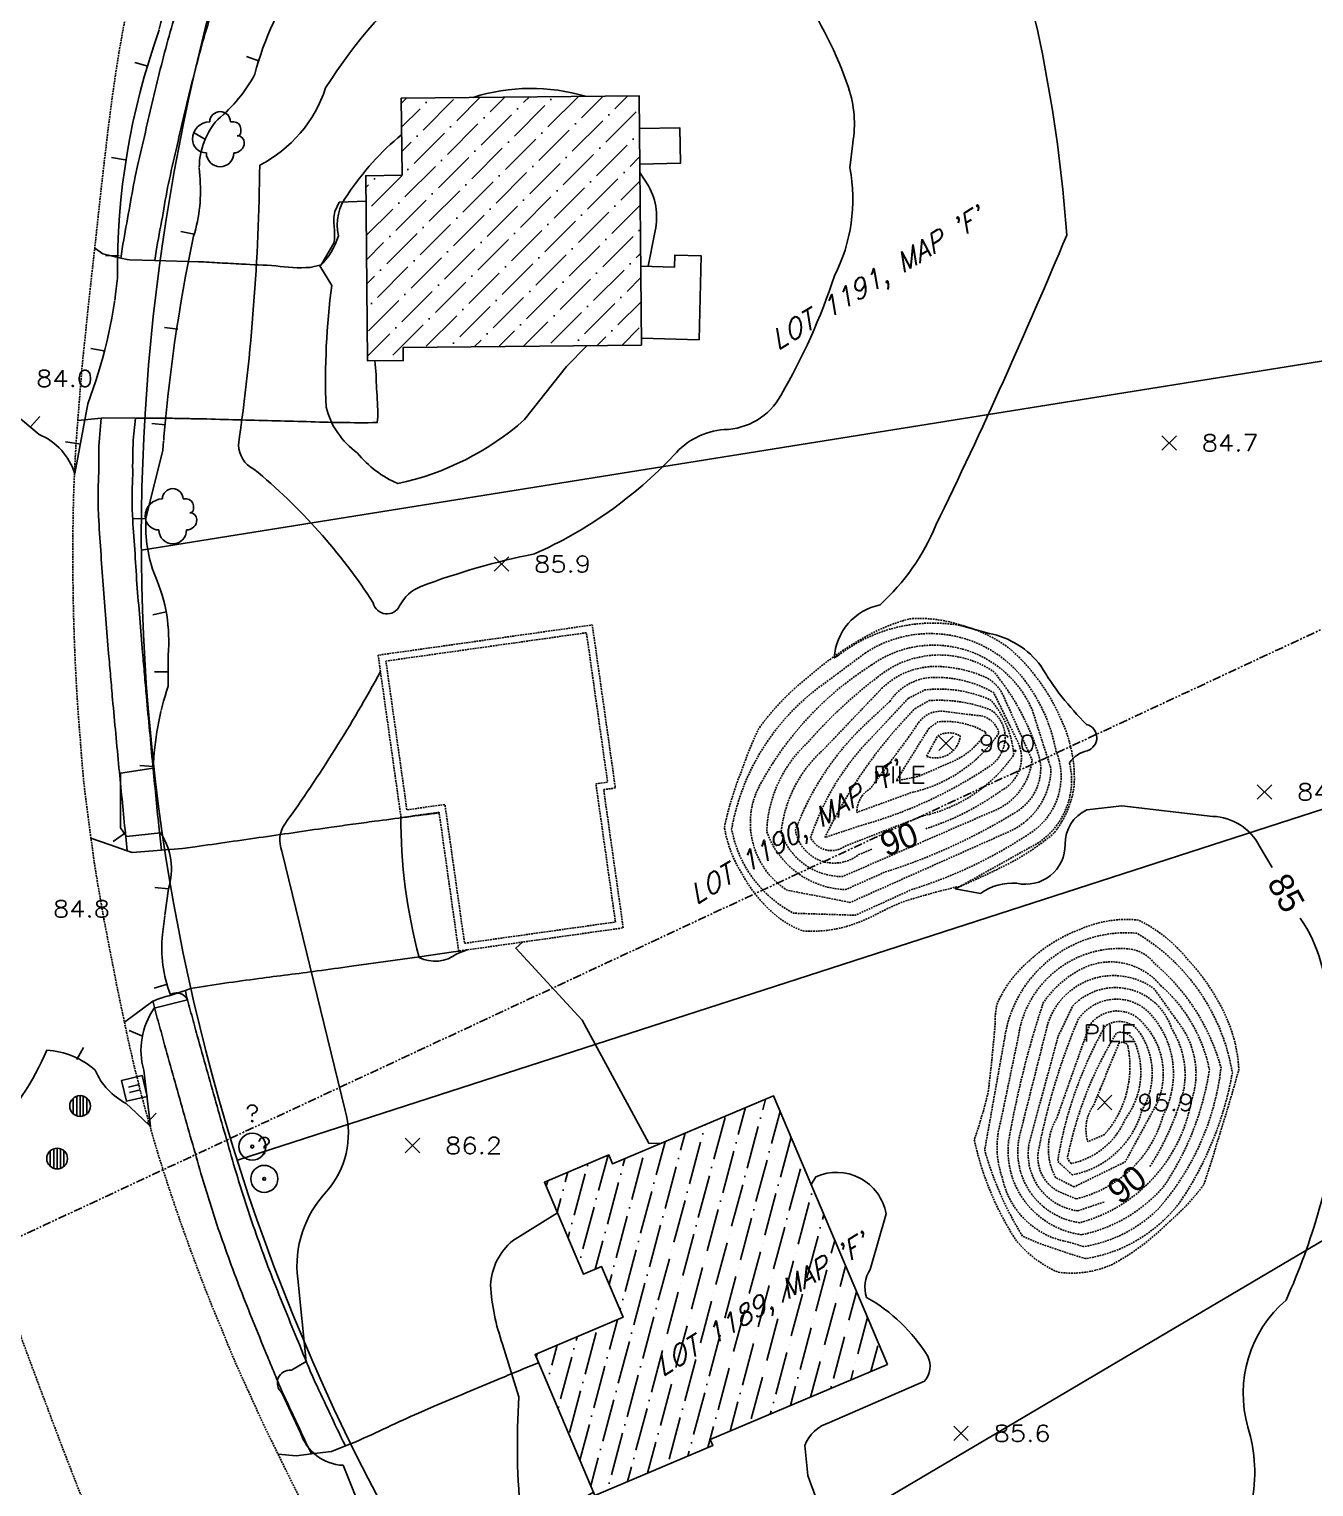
# Model space of a CAD drawing. Header units: feet. Extents: x 1023941 to 1026768, y 90264 to 94497.
# Drawn here: x 1024847.2 to 1025033.8, y 92217.4 to 92429.1 of the extents above; entities that cross this region are included whole.
import ezdxf
from ezdxf.enums import TextEntityAlignment as Align

# ---------------------------------------------------------------- set-up
doc = ezdxf.new("R2010")
doc.units = ezdxf.units.FT
doc.header["$MEASUREMENT"] = 0
for name, pattern in [('HIDDEN', [0.375, 0.25, -0.125]), ('LTP702', [40, 40, 0]), ('LTP706', [40, 40, 0]), ('MATCH', [2.5, 1.25, -0.25, 0.25, -0.25, 0.25, -0.25])]:
    doc.linetypes.add(name, pattern=pattern)
for name, color, linetype in [('ANNOTATE', 10, 'Continuous'), ('BUILDING', 11, 'Continuous'), ('CB', 10, 'Continuous'), ('CF-DEP_INDX', 11, 'LTP702'), ('CF-DEP_INT', 9, 'LTP706'), ('CF-INDEX', 11, 'Continuous'), ('CF-INTERMED', 9, 'Continuous'), ('CF-OB_INTER', 9, 'HIDDEN'), ('CF-OBS_INDX', 11, 'HIDDEN'), ('DECK', 10, 'Continuous'), ('DRIVE', 10, 'Continuous'), ('E1ABL', 4, 'Continuous'), ('E3BDL', 6, 'Continuous'), ('E6ABT-L', 4, 'Continuous'), ('E6BUH', 9, 'Continuous'), ('FNDTION', 10, 'HIDDEN'), ('MH', 10, 'Continuous'), ('OBJECT', 10, 'Continuous'), ('OBS_PAVE', 10, 'HIDDEN'), ('P2MLL', 5, 'MATCH'), ('PILE', 9, 'HIDDEN'), ('SPOTELEV', 9, 'Continuous'), ('STRUCTURE', 11, 'Continuous'), ('TEXT', 10, 'Continuous'), ('TREE', 9, 'Continuous'), ('WALK', 10, 'Continuous')]:
    doc.layers.add(name, color=color, linetype=linetype)
doc.styles.add('60', font='simplex.shx', dxfattribs={"width": 1.15, "height": 2.4})
doc.styles.add('80SL', font='simplex.shx', dxfattribs={"oblique": 22, "height": 2.8})

# ---------------------------------------------------------------- blocks, each defined once
blk = doc.blocks.new('STREE')
for p, q in [((0.25, 0.3125), (0.1875, 0.3125)), ((0.375, 0.125), (0.375, 0.1875))]:
    blk.add_line(p, q)
for centre, radius, start, end in [((-0.1875, 0), 0.3125, 90, 180), ((0, 0.3125), 0.1875, 0, 180), ((0.25, 0.1875), 0.125, 0, 90), ((-0.25, 0), 0.25, 180, 270), ((0.3125, 0.125), 0.0625, 270, 0), ((0.3125, -0.0625), 0.125, 0, 90), ((0, -0.25), 0.25, 180, 0), ((0.25, -0.0625), 0.1875, 270, 0)]:
    blk.add_arc(centre, radius, start, end)
blk = doc.blocks.new('OBJECT')
for radius in [0.49, 0.0508]:
    blk.add_circle((0, 0), radius)
blk = doc.blocks.new('CB_A')
for p, q in [((-0.118, -0.248), (-0.118, 0.249)), ((0.124, -0.248), (0.124, 0.249))]:
    blk.add_line(p, q)
at = {"flags": 128}
blk.add_lwpolyline([(0.487, 0.484), (-0.481, 0.484), (-0.481, -0.484), (0.487, -0.484)], close=True, dxfattribs=at)
blk = doc.blocks.new('MH')
for p, q in [((-0.316406, -0.339844), (-0.316406, 0.349609)), ((-0.146484, 0.458984), (-0.146484, -0.427734)), ((0, -0.458984), (0, 0.474609)), ((0.146484, 0.443359), (0.146484, -0.435547)), ((0.302734, -0.332031), (0.302734, 0.365234))]:
    blk.add_line(p, q)
blk.add_circle((0, 0.007813), 0.470703)
blk = doc.blocks.new('SPOT')
for p, q in [((-0.5, -0.5), (0.5, 0.5)), ((-0.5, 0.5), (0.5, -0.5))]:
    blk.add_line(p, q)
blk = doc.blocks.new('DEPRESS2')
blk.add_line((0.005859, -0.996094), (0.001953, -0.001953))
blk = doc.blocks.new('DEPRESS')
blk.add_line((0.005859, -0.996094), (0.001953, -0.001953))

msp = doc.modelspace()

# ---------------------------------------------------------------- hatches: boundary and pattern name
at = {"layer": 'E6BUH'}
h = msp.add_hatch(dxfattribs=at)
h.set_pattern_fill('ANSI36', color=256, scale=20, style=0)
h.paths.add_polyline_path([(1024935.79, 92419.41), (1024901.26, 92419.08), (1024901.37, 92407.86), (1024896.09, 92407.81), (1024896.35, 92380.92), (1024901.55, 92380.97), (1024901.53, 92382.87), (1024936.14, 92383.2)])
h.paths.add_polyline_path([(1024802.31, 92471.15), (1024799.66, 92471.83), (1024799.5, 92471.23), (1024764.75, 92480.18), (1024755.54, 92444.47), (1024788.39, 92436.01), (1024791.26, 92447.12), (1024795.82, 92445.94)])
h = msp.add_hatch(dxfattribs=at)
h.set_pattern_fill('ANSI36', color=256, scale=20, angle=30, style=0)
h.paths.add_polyline_path([(1024997.34, 92173.13), (1024979.81, 92204.3), (1024950.18, 92187.64), (1024955.82, 92177.62), (1024954.53, 92176.89), (1024960.01, 92167.14), (1024958.31, 92166.18), (1024964.7232, 92154.77977)])
h.paths.add_polyline_path([(1024971.85, 92235.2), (1024955.31, 92274.22), (1024931.95, 92264.32), (1024931.39, 92265.63), (1024922.04, 92261.67), (1024927.7, 92248.3), (1024930.35, 92249.42), (1024933.46, 92242.06), (1024920.69, 92236.65), (1024929.36, 92216.19), (1024946.49, 92223.44), (1024946.12, 92224.3)])

# ---------------------------------------------------------------- linework, layer by layer
at = {"layer": 'BUILDING', "flags": 128}
for points in [[(1024936.14, 92383.2), (1024935.79, 92419.41), (1024901.26, 92419.08), (1024901.37, 92407.86), (1024896.09, 92407.81), (1024896.35, 92380.92), (1024901.55, 92380.97), (1024901.53, 92382.87), (1024936.14, 92383.2)], [(1024971.85, 92235.2), (1024955.31, 92274.22), (1024931.95, 92264.32), (1024931.39, 92265.63), (1024922.04, 92261.67), (1024927.7, 92248.3), (1024930.35, 92249.42), (1024933.46, 92242.06), (1024920.69, 92236.65), (1024929.36, 92216.19), (1024946.49, 92223.44), (1024946.12, 92224.3), (1024971.85, 92235.2)]]:
    msp.add_lwpolyline(points, close=True, dxfattribs=at)
at = {"layer": 'CF-DEP_INDX', "elevation": 85, "flags": 128}
msp.add_lwpolyline([(1024798.27, 92516.55), (1024824.9, 92508.56, 0.20996812), (1024837.91, 92509.91), (1024845.34, 92513.33), (1024858.03, 92529.59), (1024867.46, 92536.64, 0.177041147), (1024877.35, 92550.86, -0.102182518), (1024888.78, 92557.76, 0.027422493), (1024906.17, 92573.99), (1024906.81, 92574.31), (1024906.43, 92551.87), (1024906.77, 92547.87, 0.025931205), (1024929.54, 92559.3, 0.052809117), (1024910.05, 92526.4, 0.362843281), (1024911.99, 92524.39), (1024913.8, 92523.18, 0.031153755), (1024892.11, 92468.03), (1024897.89, 92452.29, -0.352238977), (1024895.99, 92447.39), (1024886.71, 92436.95, 0.090995615), (1024879.98, 92422.53, -0.097976632), (1024874.6, 92415.98, 0.212000878), (1024871.97, 92407.83, -0.101643221), (1024871.09, 92399.01, 0.033652977), (1024866.63, 92367.94), (1024864.16, 92358.06, 0.10671491), (1024865.5, 92349.69, -0.128329661), (1024867.38, 92338.2), (1024867.4, 92333.67, 0.073708635), (1024865.24, 92321.78), (1024860.48, 92321.07), (1024860.46, 92313.12), (1024861.35, 92311.88), (1024866.26, 92312.4, -0.229060254), (1024867.44, 92304.29), (1024866.57, 92297.64, 0.121422134), (1024867.74, 92288.9, -0.445679349), (1024870.19, 92288.16), (1024870.19, 92288.16), (1024865.37, 92286.92, 0.225834834), (1024863.85, 92277.93), (1024864.82, 92269.75), (1024861.3, 92273.11, -0.175789817), (1024856.79, 92277.94, 0.170732533), (1024849.77, 92280.83, -0.082012412), (1024841.63, 92268.33, 0.064519716), (1024843.62, 92254.5), (1024845.43, 92240.8, -0.056189817), (1024833.81, 92269.01, 0.037203781), (1024826.62, 92288.64)], format="xyb", dxfattribs=at)
at = {"layer": 'CF-DEP_INT', "elevation": 84, "flags": 128}
msp.add_lwpolyline([(1024862.28, 92494.08, -0.030483536), (1024860.84, 92472.94, -0.066872259), (1024859.01, 92463.99), (1024859.46, 92461.32, 0.208616315), (1024863.08, 92465.42, -0.066876693), (1024880.06, 92483.34), (1024877.69, 92467.91), (1024875.26, 92463.79, 0.092743756), (1024873.9, 92449.65, 0.058822581), (1024866, 92428.68, 0.08875883), (1024860.04, 92392.93, -0.064718601), (1024855.72, 92374.7), (1024853.83, 92364.56, 0.220489062), (1024848.68, 92370.22), (1024843.23, 92374.8, 0.129561346), (1024832.59, 92366.93, 0.167277438), (1024825.11, 92355.36, -1.050255649), (1024825.24, 92353.43), (1024825.24, 92353.43, -0.471863862), (1024823.14, 92358.17), (1024824.19, 92363.85), (1024821.2, 92377.12, 0.04105865), (1024819.98, 92399.85, 0.222821945), (1024821.37, 92415.39), (1024830.21, 92431.54, 0.072703972), (1024830.85, 92449.93), (1024836.86, 92472.14), (1024838.4, 92473.17, 0.089167062), (1024838.69, 92483.99), (1024863.93, 92509.48), (1024862.28, 92494.08)], format="xyb", close=True, dxfattribs=at)
at = {"layer": 'CF-INDEX', "elevation": 85, "flags": 128}
for points in [[(1024964.8, 92338.21), (1024964.15, 92337.79, -0.342091856), (1024970.8, 92345.5, 0.109660921), (1024978.88574, 92357.05649, 0.015090314), (1024997.9, 92399.19, 0.062585017), (1024987.58, 92451.14), (1025000.1, 92488.66, -0.252365064), (1025005.75, 92493.81, -0.05869376), (1025026.21, 92493.38)], [(1024998.31, 92322.57, -0.194978671), (1025000.89309, 92324.32083, 0.751701697), (1025000.79, 92328.13, -0.064682999), (1024994.15, 92336.63, 0.185309349), (1024986.62, 92341.36), (1024982.69, 92342.46)], [(1025027.76, 92307.36), (1025025.91, 92310.45, 0.272542337), (1025019.11, 92314.79), (1025005.9, 92316.33), (1025000.83, 92315.72, 0.300358813), (1024997.6774, 92310.72562, -0.484538251), (1024990.65, 92305.08, 0.17711683), (1024985.37, 92303.6), (1024981.71, 92304.29), (1024982.49, 92304.66)], [(1025195.57, 91907.75, -0.014714158), (1025157.50433, 91967.30457, 0.017548076), (1025132.63573, 92012.65714, -0.027022869), (1025103.25906, 92059.34254), (1025096.31, 92069.47), (1025090.03, 92072.61, -0.326636372), (1025083.04805, 92082.16735, 0.151835906), (1025081.42734, 92087.45215, 0.051116671), (1025071.27, 92100.28), (1025069.18, 92102.67), (1025057.31, 92106.76, -0.214584402), (1025055.45, 92113.11, 0.332105928), (1025052.36132, 92119.3237, 0.098412672), (1025040.81, 92130.62, -0.227987669), (1025028.1, 92134.24), (1025005.97, 92146.54), (1024999.98, 92150.35), (1025012.83, 92174.98, -0.045963616), (1025024.75, 92215.01, 0.124910136), (1025024.23, 92226.11, -0.293265849), (1025029.77, 92244.57, 0.074329385), (1025037.38, 92271.48, 0.083610741), (1025035.55589, 92286.53196, 0.171258515), (1025031.81, 92300.01)]]:
    msp.add_lwpolyline(points, format="xyb", dxfattribs=at)
at = {"layer": 'CF-INTERMED', "elevation": 86, "flags": 128}
msp.add_lwpolyline([(1024966.83, 92412.55), (1024966.41, 92408.95, -0.166587482), (1024964.17, 92393.27, -0.051539356), (1024956.39, 92375.9, -0.266765956), (1024948.13528, 92370.94781, 0.201620413), (1024940.86, 92367.22, -0.099222506), (1024920.6, 92352.9, 0.04064823), (1024904.08315, 92348.16066, 0.188639004), (1024901.00659, 92345.33521, -0.706603516), (1024897.18797, 92345.77342, 0.07760732), (1024879.81849, 92365.22242, -0.27322705), (1024877.5973, 92368.68188, 0.032905446), (1024880.69, 92409.33, 0.197208827), (1024890.27, 92420.54, -0.086163156), (1024905.97, 92438.17), (1024925.51, 92444.38, -0.077472026), (1024948.43, 92445.92, -0.145095523), (1024966.21, 92420.59, -0.124051045), (1024966.83, 92412.55)], format="xyb", close=True, dxfattribs=at)
at = {"layer": 'CF-INTERMED', "flags": 128}
for points, elevation in [([(1024911.69, 92419.18, -0.148788826), (1024928.03, 92419.34)], 87), ([(1024928.19, 92383.12), (1024925.23, 92380.1), (1024919.17, 92372.39, -0.127937666), (1024900.76, 92363.1, -0.119613834), (1024894.869, 92367.56029, -0.174843299), (1024890.32379, 92374.2005, -0.041956038), (1024891.15, 92391.88), (1024889.43, 92394.7, 0.133858424), (1024892.11416, 92399.05597, -0.229198398), (1024893.48736, 92405.07961, -0.072403506), (1024901.31, 92413.8)], 87), ([(1024935.9, 92408.26), (1024937.15598, 92406.32849, -0.194910062), (1024938.02, 92399.34), (1024937.13, 92394.65)], 87), ([(1024898.23, 92335.8, -0.031188276), (1024884.32, 92313.65, 0.254600589), (1024883.92786, 92309.74705), (1024893.11, 92272.09, -0.252009415), (1024890.41, 92260.32, 0.225215448), (1024886.22625, 92247.63285), (1024887.46, 92235.64), (1024885.29, 92234.39, 0.739053444), (1024883.92233, 92231.10194), (1024886.63, 92225.3, 0.316071598), (1024892.81, 92220.57), (1024898.27, 92206.89, 0.313714125)], 86), ([(1024910.82, 92295.4), (1024909.32, 92294.85, -0.291961888), (1024903.84, 92294.31, -0.065187322), (1024901.18, 92314.87)], 87), ([(1024984.23, 92201.97), (1024983.31371, 92204.09975), (1024980.45, 92208.82), (1024969.21811, 92206.37535, -0.31551311), (1024965.13839, 92208.96348, -0.063065158), (1024960.3, 92219.08), (1024959.85, 92223.43, -0.235944085), (1024963.47413, 92226.7791), (1024977.23, 92232.79, 0.311386749), (1024977.71, 92236.43, 0.126907289), (1024968.84, 92244.96, -0.232120461), (1024969.38, 92249.02), (1024971.66, 92257.09, 0.487891908), (1024961.46, 92262.46), (1024960.78, 92261.33)], 86), ([(1024929.15, 92216.69), (1024927.18962, 92215.53532), (1024922.73507, 92213.32739, -0.160258725), (1024918.67, 92212.73, -0.042534453), (1024918.35, 92230.53), (1024915.96, 92238.18, -0.072340033), (1024914.23, 92246.73, -0.21183994), (1024917.42, 92253.17), (1024923.93, 92257.21)], 87)]:
    msp.add_lwpolyline(points, format="xyb", dxfattribs=dict(at, elevation=elevation))
at = {"layer": 'CF-INTERMED', "elevation": 86, "flags": 128}
msp.add_lwpolyline([(1024938.95, 92267.29), (1024937.19, 92267.33), (1024927.52, 92285.22), (1024917.87, 92295.66), (1024918.86, 92296.54)], dxfattribs=at)
at = {"layer": 'CF-OB_INTER', "flags": 128}
for points, elevation in [([(1024968.62, 92338.5, -0.391302214), (1024991.70134, 92334.67024, -0.118919592), (1024996.34, 92324.32, -0.362025535), (1024992.60886, 92312.35794, -0.071211685), (1024975.38063, 92304.15175), (1024967.18, 92300.43), (1024958.23, 92300.73, -0.229659878), (1024949.23, 92312.93, -0.19814781), (1024962.77371, 92334.13689), (1024968.62, 92338.5)], 86), ([(1024969.52, 92336.75, -0.479504558), (1024992.93, 92330.16), (1024995.62, 92321.7, -0.291576651), (1024989.58, 92312.6), (1024966.47, 92302.3), (1024957.27, 92304.08, -0.403726229), (1024953.58184, 92319.75767, -0.126028721), (1024969.52, 92336.75)], 87), ([(1024970.41, 92334.99, -0.332198222), (1024987.29, 92335.81, -0.10456351), (1024994.02, 92323.04, -0.318435532), (1024990.37325, 92315.31886, -0.061133821), (1024971.42, 92306.67), (1024965.79, 92304.15, -0.308854387), (1024954.33, 92312.58, -0.200710449), (1024960.31033, 92325.53949, -0.050695153), (1024970.41, 92334.99)], 88), ([(1024971.02, 92333.34, -0.205126775), (1024979.20398, 92336.55146, -0.093356842), (1024986.06, 92335.03, -0.192407517), (1024988.93714, 92331.76993), (1024992.87, 92323, -0.257513651), (1024987.96121, 92315.87818), (1024965.38, 92306.06, -0.327785385), (1024956.43, 92312.4, -0.190275949), (1024962.53, 92324.45), (1024971.02, 92333.34)], 89), ([(1024974.88, 92331.92), (1024977.32, 92333.15, -0.134557717), (1024986.89, 92331.67, -0.158635721), (1024990.22, 92323.71, -0.189670715), (1024976.96, 92314.84), (1024965.72, 92310.47, -0.467423618), (1024960.71, 92311.72, -0.116607105), (1024969.64736, 92326.31485), (1024974.88, 92331.92)], 91), ([(1024975.87, 92330.44), (1024977.93, 92331.6, -0.111946975), (1024986.98, 92330.2, -0.529130622), (1024986.57, 92321.98, -0.079373857), (1024967.92, 92313.43), (1024962.79, 92311.74, -0.082832789), (1024975.87, 92330.44)], 92), ([(1024974.9, 92326.21), (1024976.29191, 92328.25475, -0.298404336), (1024980.27499, 92330.0093), (1024984.86313, 92329.44071, -0.349832499), (1024988.05, 92326.86, -0.190974521), (1024975.4, 92318.26), (1024967.43, 92315.37, -0.273607155), (1024969.35, 92318.79), (1024974.9, 92326.21)], 93), ([(1024977.84, 92327.49), (1024979.14, 92328.51, -0.160379888), (1024986.19, 92326.97, -0.161016807), (1024980.86108, 92322.5418), (1024976.31025, 92320.57497), (1024973.14, 92319.95), (1024973.14, 92319.95), (1024977.84, 92327.49)], 94), ([(1025000.63, 92250.58), (1024998.31836, 92251.28902), (1024993.71464, 92252.86868), (1024991.47, 92253.85, -0.071092751), (1024985.99, 92266.35), (1024988.8997, 92282.65336, -0.39617956), (1025008.08, 92297.83, -0.221852239), (1025021.96, 92277.54, -0.105406782), (1025014.34, 92258.76, -0.193756728), (1025000.63, 92250.58)], 86), ([(1025000.36, 92252.32), (1024998.2734, 92252.97512, -0.312418203), (1024988.55652, 92262.30912, -0.156694561), (1024988.28817, 92270.34757), (1024990.88, 92282.8, -0.406025341), (1025007.19, 92295.52, -0.194326506), (1025010.65527, 92293.43253, -0.1524397), (1025020.32, 92278.27, -0.150884835), (1025011.31, 92257.9, -0.157715238), (1025000.36, 92252.32)], 87), ([(1025000.08, 92254.05, -0.410420932), (1024989.47082, 92267.65346, -0.037460755), (1024994.49, 92287.7, -0.152153599), (1025001.18, 92293.14, -0.312109409), (1025011.55, 92290.25, -0.164571713), (1025018.63, 92278.01, -0.112211864), (1025011.93, 92260.96, -0.162382363), (1025000.08, 92254.05)], 88), ([(1024999.81, 92255.79, -0.431457974), (1024990.98232, 92268.09354), (1024995.14, 92284.62, -0.511703508), (1025010.57322, 92289.7942), (1025014.54, 92284.28, -0.240523212), (1025016.00194, 92273.41981, -0.289988584), (1024999.81, 92255.79)], 89), ([(1024999.26, 92259.26), (1024996.93672, 92260.21676, -0.359820001), (1024993.88787, 92266.70164, -0.049570953), (1024999.53, 92285.25, -0.503139051), (1025010.35, 92285.78, -0.306266702), (1025011.90967, 92271.36243, -0.276693116), (1024999.26, 92259.26)], 91), ([(1024998.98, 92261), (1024996.28, 92262.36, -0.263012861), (1024996.45, 92270.94), (1025001.21, 92284.43, -0.506709989), (1025009.11179, 92284.63197, -0.296810134), (1025011.07, 92273.22), (1025006.4, 92264.62), (1024998.98, 92261)], 92), ([(1024998.71, 92262.73), (1024996.59, 92264.71, -0.090351846), (1025003.5, 92284.34, -0.402520526), (1025008.33, 92283.64, -0.301817435), (1025008.83, 92272.12, -0.286797011), (1024998.71, 92262.73)], 93), ([(1024998.54, 92264.39), (1024998, 92265.15, -0.08963058), (1025005.16, 92283.38, -0.356382383), (1025007.76, 92282.09, -0.26726236), (1025006.43, 92270.87, -0.247766447), (1024998.54, 92264.39)], 94)]:
    msp.add_lwpolyline(points, format="xyb", close=True, dxfattribs=dict(at, elevation=elevation))
at = {"layer": 'CF-OBS_INDX', "flags": 128}
for points, elevation in [([(1024982.69, 92342.46, 0.214784755), (1024964.8, 92338.21)], 85), ([(1024972.21, 92331.48, -0.23768326), (1024978.31, 92334.96, -0.141264926), (1024987.29, 92332.76), (1024990.68, 92325.85, -0.417193591), (1024988.52, 92318.62, -0.079653799), (1024977.46, 92313)], 90), ([(1024969.61, 92310.01), (1024967.68, 92309.23, -0.571731103), (1024958.5, 92312.79, -0.121536315), (1024969.48, 92328.92), (1024972.21, 92331.48)], 90), ([(1024982.49, 92304.66), (1024993.84, 92310.98, 0.31193811), (1024998.31, 92322.57)], 85), ([(1024999.53, 92257.52, -0.438859517), (1024992.49639, 92267.51285), (1024996.67, 92282.89), (1024998.79, 92287.28, -0.568877358), (1025013.13681, 92283.98574, -0.183179866), (1025014.94669, 92275.32305, -0.08145806), (1025009.98, 92263.93)], 90)]:
    msp.add_lwpolyline(points, format="xyb", dxfattribs=dict(at, elevation=elevation))
at = {"layer": 'CF-OBS_INDX', "elevation": 95, "flags": 128}
for points in [[(1024977.54, 92323.52), (1024979.18, 92326.49, -0.268921389), (1024982.45, 92326.46, -0.491912592), (1024977.54, 92323.52)], [(1025002.76, 92275.17), (1025005.48, 92281.84), (1025005.48, 92281.84, -0.462827366), (1025006.79, 92281.47, -0.234084519), (1025003.41, 92268.6), (1025000.97, 92267.55, -0.237556153), (1025001.86, 92272.92), (1025002.76, 92275.17)]]:
    msp.add_lwpolyline(points, format="xyb", close=True, dxfattribs=at)
at = {"layer": 'CF-OBS_INDX', "elevation": 90, "flags": 128}
msp.add_lwpolyline([(1025003.33, 92258.8), (1024999.53, 92257.52)], dxfattribs=at)
at = {"layer": 'DECK', "flags": 128}
msp.add_lwpolyline([(1024936.13, 92384.23), (1024944.51, 92384), (1024944.83, 92396.17), (1024940.99, 92396.27), (1024940.94, 92394.55), (1024936.03, 92394.68)], dxfattribs=at)
at = {"layer": 'DRIVE', "flags": 128}
for points in [[(1024896.13, 92404.09), (1024892.25, 92403.96), (1024891.58, 92402.59, 0.08146), (1024891.52, 92400.29, -0.071166), (1024891.46, 92397.99), (1024889.62, 92394.85), (1024888.01, 92394.49, -0.058411), (1024883.02, 92394.74, -0.000674), (1024878.03, 92394.98, -0.000422), (1024874.91, 92395.15, 0.003236), (1024871.78, 92395.32), (1024865.47, 92395.5), (1024861.79, 92395.6), (1024861.42, 92395.63), (1024860.54, 92395.84), (1024857.9, 92396.48), (1024856.73, 92397.29)], [(1024854.27, 92372.25), (1024857.68, 92372.59), (1024858.02, 92372.63), (1024862.64, 92372.61), (1024868.02, 92372.58, -0.001573), (1024870.21, 92372.54, -0.000622), (1024872.4, 92372.5, -0.00143), (1024877.43, 92372.36, 0.000222), (1024882.47, 92372.23, 0.000221), (1024887.48, 92372.1, 0.003873), (1024892.49, 92371.97, 0.008131), (1024897.77, 92371.96), (1024897.84, 92372.8, 0.031091), (1024897.63, 92376.86, 0.031091), (1024897.42, 92380.93)], [(1024906.75, 92315.3, 0.000806), (1024902.07, 92314.69, 0.000806), (1024897.38, 92314.08, 0.000541), (1024894.24, 92313.65, 0.000842), (1024891.1, 92313.22, 0.001328), (1024886.15, 92312.5, -0.000352), (1024881.2, 92311.79, -0.000352), (1024876.25, 92311.08, -0.002528), (1024871.3, 92310.38), (1024869.48, 92310.14), (1024866.43, 92309.89), (1024862.16, 92309.54), (1024861.46, 92309.78), (1024858.82, 92310.69), (1024856.18, 92311.61)], [(1024861.05, 92284.89), (1024865.17, 92287.96, -0.039232), (1024867.53, 92288.74, -0.001182), (1024869.89, 92289.53), (1024870.66, 92289.78, -0.009455), (1024880.54, 92291.24, -0.002161), (1024884.8, 92291.79, 0.001305), (1024889.06, 92292.34, 0.001519), (1024894.01, 92293.03), (1024898.96, 92293.72), (1024903.91, 92294.42), (1024908.86, 92295.12), (1024909.66, 92295.23)], [(1024921.19, 92235.47, 0.000597), (1024918.22, 92234.25, 0.000597), (1024915.26, 92233.02, 0.00093), (1024910.65, 92231.08, 0.000763), (1024906.05, 92229.14), (1024903.75, 92228.16, 0.005297), (1024899.19, 92226.07, -0.011413), (1024894.63, 92223.99), (1024893.14, 92223.4), (1024891.12, 92222.6), (1024888.21, 92222.23), (1024886.01, 92221.95), (1024883.37, 92222.17)]]:
    msp.add_lwpolyline(points, format="xyb", dxfattribs=at)
at = {"layer": 'E1ABL'}
for p, q in [((1025057.44942, 92384.50971), (1024863.54236, 92353.44272)), ((1025048.44137, 92320.13693), (1024877.48378, 92264.86657)), ((1025039.42333, 92255.76555), (1024916.46934, 92183.1815))]:
    msp.add_line(p, q, dxfattribs=at)
at = {"layer": 'E3BDL'}
for radius in [350, 300]:
    msp.add_arc((1025163.53059, 92355.25947), radius, 121.4878945, 209.9784501, dxfattribs=at)
at = {"layer": 'FNDTION', "flags": 128}
for points in [[(1024901.22, 92314.61), (1024897.89, 92338.19), (1024929, 92342.58), (1024932.35, 92318.91), (1024930.65, 92318.67), (1024933.49, 92298.6), (1024909.59, 92295.23), (1024906.74, 92315.39), (1024901.22, 92314.61)], [(1024902.07033, 92315.74009), (1024899.02002, 92337.33955), (1024928.14994, 92341.45014), (1024931.21969, 92319.76034), (1024929.51971, 92319.52035), (1024932.35969, 92299.45051), (1024910.44023, 92296.35978), (1024907.59019, 92316.52007)]]:
    msp.add_lwpolyline(points, close=True, dxfattribs=at)
at = {"layer": 'OBS_PAVE', "flags": 128}
for points in [[(1024921.16, 92152.42, -0.002767), (1024915.94, 92160.95, -0.002768), (1024913.42, 92165.27, -0.00277), (1024910.91, 92169.59, -0.001465), (1024909.62, 92171.9, -0.000976), (1024908.32, 92174.21, -0.001844), (1024905.93, 92178.6, -0.001253), (1024903.54, 92182.99, -0.001254), (1024901.19, 92187.41, -0.001154), (1024898.84, 92191.82), (1024894.66, 92199.85), (1024894.22, 92200.69, -0.001564), (1024892.35, 92204.36, -0.00038), (1024890.47, 92208.02, -0.000462), (1024888.21, 92212.48, -0.001931), (1024885.94, 92216.94), (1024883.37, 92222.17), (1024881.52, 92225.92, -0.005121), (1024879.44, 92230.47, -0.005071), (1024877.37, 92235.01), (1024877.09, 92235.65, -0.003827), (1024875.19, 92240.27, -0.003879), (1024873.29, 92244.9, -0.0081), (1024869.77, 92254.27, -0.009515), (1024866.57, 92263.74, -0.011122), (1024863.76, 92273.43, -0.011688), (1024861.41, 92283.16), (1024861.05, 92284.89), (1024860.22, 92288.82, -0.002665), (1024859.26, 92293.73, -0.002801), (1024858.3, 92298.64, -0.008123), (1024856.6, 92308.51), (1024856.18, 92311.61), (1024855.28, 92318.42), (1024855.03, 92320.9, -0.004355), (1024854.64, 92325.89, -0.003638), (1024854.25, 92330.87, -0.007323), (1024853.75, 92340.87, -0.007416), (1024853.55, 92350.88, -0.007244), (1024853.62, 92359.57, -0.011254), (1024854.06, 92369.55), (1024854.27, 92372.25), (1024854.84, 92379.53, -0.003278), (1024855.35, 92384.51, -0.001404), (1024855.86, 92389.49, -0.000981), (1024856.24, 92392.97, 0.000372), (1024856.63, 92396.44), (1024856.73, 92397.29), (1024857.72, 92406.4, -0.003177), (1024858.9, 92416.36, -0.009154), (1024860.35, 92426.26, -0.014833), (1024862.22, 92435.7, -0.018608), (1024864.91, 92445.3, -0.011225), (1024868.29, 92454.74, -0.004133), (1024870.13, 92459.4, -0.000938), (1024871.98, 92464.07), (1024872.49, 92465.35), (1024872.97, 92466.5), (1024876.31, 92474.59, -0.006789), (1024880.36, 92483.74), (1024884.46, 92492.36), (1024884.66, 92492.78, -0.004644), (1024885.59, 92494.63, -0.000909), (1024886.52, 92496.49, -0.002193), (1024888.82, 92500.93, -0.00296), (1024891.12, 92505.38, -0.007522), (1024895.93, 92514.17, -0.011846), (1024901.09, 92522.74, -0.006321), (1024903.82, 92526.88, -0.010097), (1024909.62, 92535.02, -0.008549), (1024915.71, 92542.97, -0.007899), (1024922.07, 92550.71, -0.003795), (1024925.36, 92554.48, -0.003597), (1024928.65, 92558.25), (1024929.15, 92558.8, -0.004276), (1024932.56, 92562.45, -0.003805), (1024935.97, 92566.1, -0.006773), (1024943.02, 92573.2, -0.005244), (1024950.25, 92580.14, -0.002298), (1024953.92, 92583.53, -0.001735), (1024957.6, 92586.93), (1024959.88, 92589), (1024960.26, 92589.32), (1024963.9, 92592.36, -0.006968), (1024967.55, 92595.41, -0.00696), (1024971.36, 92598.24), (1024975.16, 92601.07), (1024975.58, 92601.39), (1024978.66, 92603.58, -0.002159), (1024982.76, 92606.44, -0.001932), (1024986.86, 92609.3, -0.001933), (1024991.01, 92612.09, -0.001243), (1024995.15, 92614.89, -0.001243), (1024999.33, 92617.64, -0.000611), (1025003.5, 92620.4, -0.000475), (1025006.76, 92622.53, -0.000717), (1025010.01, 92624.65, -0.000922), (1025014.21, 92627.36, -0.001215), (1025018.42, 92630.07, -0.001216), (1025022.65, 92632.74, -0.000818), (1025026.88, 92635.4, -0.000818), (1025031.12, 92638.04, -0.000519), (1025035.37, 92640.68), (1025037.77, 92642.17, -0.001484), (1025042.05, 92644.77, -0.00088), (1025046.32, 92647.36, -0.00088), (1025050.61, 92649.93, 0.000507), (1025054.91, 92652.49, 0.000507), (1025059.19, 92655.07, 0.001482), (1025063.47, 92657.66), (1025064.4, 92658.23, 0.001758), (1025068.64, 92660.87, 0.000727), (1025072.89, 92663.52, 0.000727), (1025077.12, 92666.18, -0.000768), (1025081.34, 92668.85, -0.000768), (1025085.59, 92671.5, -0.002013), (1025089.83, 92674.14, -0.00099), (1025091.94, 92675.41, -0.000121), (1025094.04, 92676.69, -0.000246), (1025098.32, 92679.27, -0.001099), (1025102.61, 92681.86, -0.003495), (1025111.22, 92686.96, -0.010392), (1025119.99, 92691.76), (1025122.64, 92693.09, -0.012624), (1025131.73, 92697.23, -0.006792), (1025141.01, 92700.97, -0.002472), (1025145.69, 92702.75, -0.000347), (1025150.37, 92704.53), (1025152.07, 92705.17, -0.000318), (1025156.75, 92706.94, -0.002731), (1025161.44, 92708.7, -0.007483), (1025170.88, 92712.03, -0.012243), (1025179.24, 92714.56, -0.018256), (1025189, 92716.84, -0.02054), (1025198.9, 92718.36), (1025201.37, 92718.6, -0.03472), (1025206.36, 92718.22, 0.000473), (1025211.34, 92717.85), (1025211.7, 92717.82), (1025214.58, 92717.61, 0.011412), (1025224.51, 92718.12, 0.003251), (1025229.49, 92718.51, -0.002102), (1025234.48, 92718.9), (1025236.76, 92719.06, -0.005674), (1025240.99, 92719.22, 0.044222), (1025245.21, 92719.39), (1025246.52, 92719.71), (1025250.39, 92720.67), (1025251.65, 92722.39), (1025250.17, 92724.11)], [(1024877.31, 92534.26), (1024873.3, 92527.05), (1024872.45, 92525.52, 0.002952), (1024870.08, 92521.12, 0.001727), (1024867.71, 92516.72, 0.001727), (1024865.4, 92512.28, 0.002074), (1024863.09, 92507.84), (1024860.09, 92501.88), (1024858.6, 92498.91), (1024858.36, 92498.43, 0.001387), (1024856.17, 92493.93, 0.003179), (1024853.98, 92489.43, 0.008516), (1024849.83, 92480.32), (1024846.65, 92472.37), (1024846.16, 92471.13, 0.012924), (1024842.94, 92461.67, 0.008356), (1024840.06, 92452.08), (1024838.08, 92444.76), (1024837.44, 92442.41, 0.002654), (1024836.8, 92439.87, 0.000412), (1024836.15, 92437.32, 0.000785), (1024834.94, 92432.46, 0.001307), (1024833.73, 92427.6, 0.003673), (1024831.41, 92417.85, 0.007535), (1024829.33, 92408.06, 0.010934), (1024827.64, 92398.21), (1024827.25, 92395.36, 0.012811), (1024826.19, 92385.43), (1024825.83, 92379.91), (1024825.54, 92375.44, 0.008053), (1024825.23, 92365.42, 0.003106), (1024825.19, 92360.41, 0.002564), (1024825.16, 92355.41), (1024825.17, 92354.06), (1024825.17, 92353.13, 0.003705), (1024825.28, 92348.14, 0.003664), (1024825.38, 92343.14, 0.007478), (1024825.88, 92333.13, 0.007789), (1024826.69, 92323.15, 0.007698), (1024827.8, 92313.39), (1024829.06, 92304.51), (1024829.21, 92303.49, 0.005972), (1024830.04, 92298.56, 0.003413), (1024830.88, 92293.62, 0.00812), (1024832.82, 92283.79), (1024833.75, 92279.69), (1024835.04, 92274.04), (1024835.78, 92271.03, 0.010285), (1024838.46, 92261.4, 0.008119), (1024841.52, 92251.87, 0.005238), (1024844.84, 92242.42, 0.001716), (1024846.25, 92238.6, 0.000622), (1024847.66, 92234.77, 0.000764), (1024849.42, 92230.09, 0.001405), (1024851.18, 92225.4, 0.003815), (1024854.8, 92216.06, 0.007167), (1024858.64, 92206.82, 0.010154), (1024862.81, 92197.74), (1024864.21, 92194.9, 0.012234), (1024868.98, 92186.14, 0.006826), (1024874.13, 92177.57, 0.002503), (1024876.79, 92173.32, -0.000355), (1024879.46, 92169.08, -0.000355), (1024882.11, 92164.84, -0.002806), (1024884.76, 92160.59, -0.00162), (1024886.25, 92158.11, -0.001143), (1024887.74, 92155.63, -0.001977), (1024890.26, 92151.31, -0.000491), (1024892.78, 92146.99, -0.000491), (1024895.28, 92142.66, -0.000289), (1024897.78, 92138.33, -0.000289), (1024900.27, 92134), (1024902.76, 92129.66), (1024905.25, 92125.33, 0.000116), (1024907.74, 92120.99, 0.000116), (1024910.24, 92116.66, 0.000317), (1024912.73, 92112.32, 0.000317), (1024915.23, 92107.99, 0.000468), (1024917.74, 92103.67), (1024918.45, 92102.43, 0.000279), (1024920.97, 92098.12, 0.000203), (1024923.49, 92093.8, 0.000203), (1024926.02, 92089.48, 0.000133), (1024928.54, 92085.17, 0.000133), (1024931.07, 92080.85), (1024933.6, 92076.54), (1024936.13, 92072.23), (1024938.67, 92067.92), (1024941.2, 92063.61), (1024943.73, 92059.3), (1024946.26, 92054.98, -0.000137), (1024948.79, 92050.67), (1024950.02, 92048.57, -0.000125), (1024951.24, 92046.48, -0.000257), (1024953.76, 92042.16, -0.0003), (1024956.28, 92037.84, -0.0003), (1024958.79, 92033.51, -0.000303), (1024961.3, 92029.19), (1024961.81, 92028.3)]]:
    msp.add_lwpolyline(points, format="xyb", dxfattribs=at)
at = {"layer": 'P2MLL'}
msp.add_line((1024658.86767, 92166.58535), (1026148.60715, 92861.26227), dxfattribs=at)
at = {"layer": 'PILE', "flags": 128}
for points in [[(1024982.54, 92304.68, 0.014605), (1024988.42, 92307.4, 0.065664), (1024996.05, 92312.34, 0.130362), (1024998.98, 92319.13, 0.126031), (1024997.1, 92328.83, 0.068181), (1024993.38, 92335.13, 0.06411), (1024989.23, 92339.44, 0.090852), (1024982.34, 92342.62, 0.094487), (1024975.17, 92343.48, 0.075938), (1024967.7, 92340.3, 0.049332), (1024960.35, 92335.02, 0.069123), (1024953.18, 92327.55, 0.030211), (1024950.74, 92321.54, 0.045078), (1024948.19, 92313.21, 0.100977), (1024950.76, 92306.44, 0.080668), (1024954.78, 92301.19, 0.106763), (1024959.62, 92298.15, 0.106175), (1024967.33, 92299.28, 0.034909), (1024970.82, 92300.87, -0.019284), (1024974.31, 92302.45, -0.021449), (1024982.54, 92304.68)], [(1024984.48, 92267.81, 0.088748), (1024990.45, 92253.36, 0.120601), (1024996.62, 92248.62, 0.142199), (1025004.44, 92249.7, 0.075765), (1025012.72, 92255.87, 0.055481), (1025017.82, 92261.31, 0.007769), (1025020.14, 92268.67, 0.009846), (1025022.91, 92278.06, 0.121183), (1025019.75, 92288.21, 0.060718), (1025015.58, 92293.9, 0.112435), (1025008.31, 92299.74, 0.132233), (1024999.83, 92298.37, 0.10198), (1024992.28, 92293.66, 0.110886), (1024987.78, 92287.55, 0.06109), (1024987.5, 92284.48, -0.002249), (1024987.22, 92281.41, -0.00892), (1024986.47, 92274.62, -0.022297), (1024984.48, 92267.81)]]:
    msp.add_lwpolyline(points, format="xyb", close=True, dxfattribs=at)
at = {"layer": 'STRUCTURE', "flags": 128}
msp.add_lwpolyline([(1024935.89, 92409.5), (1024941.83, 92409.63), (1024941.71, 92414.78), (1024935.84, 92414.65)], dxfattribs=at)
at = {"layer": 'WALK', "flags": 128}
for points in [[(1024860.54, 92395.84), (1024860.58, 92396.14), (1024860.83, 92397.86, -0.008097), (1024861.72, 92402.78, -0.007883), (1024862.62, 92407.7), (1024862.96, 92409.25, -0.002113), (1024864.08, 92414.13, -0.003353), (1024865.2, 92419, -0.008428), (1024867.7, 92428.69, -0.006399), (1024870.59, 92438.1, -0.002276), (1024872.14, 92442.86, 0.001079), (1024873.7, 92447.61, 0.00075), (1024874.75, 92450.92, 0.000369), (1024875.81, 92454.23, 0.000531), (1024877.31, 92459, 0.007922), (1024878.81, 92463.77), (1024879.8, 92467.5), (1024880.09, 92468.18)], [(1024885.37, 92468.02), (1024884.47, 92465.86), (1024883.54, 92462.39, -0.008087), (1024882.04, 92457.62, -0.000501), (1024880.54, 92452.85, -0.000354), (1024879.47, 92449.49, -0.000767), (1024878.39, 92446.12, -0.001086), (1024876.84, 92441.37, 0.002308), (1024875.29, 92436.61, 0.006372), (1024872.45, 92427.36, 0.008504), (1024869.95, 92417.68, 0.003379), (1024868.83, 92412.8, 0.002095), (1024867.71, 92407.93), (1024867.44, 92406.69, 0.008273), (1024866.55, 92401.77, 0.008364), (1024865.66, 92396.85), (1024865.47, 92395.5)], [(1024861.46, 92309.78), (1024861.13, 92312.88, -0.001479), (1024860.69, 92317.35, -0.000715), (1024860.25, 92321.82, -0.000796), (1024859.78, 92326.8, -0.000995), (1024859.32, 92331.78, -0.000663), (1024859.04, 92335.1, -0.000344), (1024858.75, 92338.42, -0.000515), (1024858.34, 92343.41, -0.002217), (1024857.93, 92348.39, -0.002215), (1024857.61, 92353.38, -0.004303), (1024857.28, 92358.37), (1024857.22, 92359.72, -0.01383), (1024857.31, 92364.72, -0.015673), (1024857.4, 92369.72), (1024857.68, 92372.59)], [(1024862.64, 92372.61), (1024862.32, 92369.4, 0.01573), (1024862.25, 92364.4, 0.014432), (1024862.17, 92359.4), (1024862.21, 92358.53, 0.004023), (1024862.54, 92353.54, 0.002167), (1024862.86, 92348.55, 0.002168), (1024863.27, 92343.57, 0.000516), (1024863.68, 92338.58, 0.00033), (1024863.96, 92335.39, 0.00066), (1024864.23, 92332.2, 0.00103), (1024864.7, 92327.22, 0.00079), (1024865.16, 92322.24, 0.000704), (1024865.6, 92317.81, 0.001486), (1024866.03, 92313.37), (1024866.36, 92310.3), (1024866.43, 92309.89)], [(1024869.89, 92289.53), (1024870.02, 92288.88, 0.017419), (1024870.82, 92285.91, 0.00084), (1024871.63, 92282.93, 0.001362), (1024872.98, 92278.11, 0.000638), (1024874.33, 92273.3, 0.000638), (1024875.7, 92268.49, 0.004077), (1024877.08, 92263.68, 0.007463), (1024879.35, 92256.51, 0.010054), (1024882.79, 92247.12, 0.004173), (1024884.67, 92242.48, 0.001492), (1024886.55, 92237.85, 0.00066), (1024887.39, 92235.8, 0.003427), (1024888.24, 92233.75, 0.007739), (1024890.36, 92229.23, 0.005897), (1024892.48, 92224.7), (1024892.83, 92224.01), (1024893.14, 92223.4)], [(1024888.21, 92222.23), (1024887.95, 92222.75, -0.006099), (1024885.83, 92227.28, -0.00744), (1024883.71, 92231.81, -0.00358), (1024882.79, 92234.03, -0.00074), (1024881.87, 92236.25, -0.001538), (1024879.99, 92240.89, -0.00415), (1024878.12, 92245.53, -0.009961), (1024874.68, 92254.92, -0.007611), (1024872.33, 92262.34, -0.004015), (1024870.96, 92267.15, -0.000606), (1024869.58, 92271.96, -0.000607), (1024868.23, 92276.78, -0.001332), (1024866.88, 92281.6, -0.000859), (1024866.04, 92284.71, -0.018942), (1024865.2, 92287.82), (1024865.17, 92287.96)]]:
    msp.add_lwpolyline(points, format="xyb", dxfattribs=at)

# ---------------------------------------------------------------- block references
at = {"layer": 'CB', "xscale": 3.199999999986574, "yscale": 3.19999999999709, "zscale": 3.2, "rotation": 283.2675089994585}
msp.add_blockref('CB_A', (1024862.47, 92275.29), dxfattribs=at)
at = {"layer": 'CF-DEP_INDX', "yscale": 2, "zscale": 2}
for p, xscale, rotation in [((1024880.67, 92424.43, 85), 1.999999999996593, 250.1125450003178), ((1024872.8, 92413.04, 85), 2.000000000010908, 238.5263149993694), ((1024871.16, 92399.31, 85), 2.000000000009339, 257.8302239997426), ((1024868.82, 92385.54, 85), 1.999999999997608, 262.8312259991432), ((1024867.02, 92371.65, 85), 1.999999999994361, 263.9888959998564), ((1024864.16, 92358.06, 85), 2.000000000001849, 271.1706949985193), ((1024867.12, 92344.48, 85), 2.000000000008533, 281.5561420002904), ((1024867.39, 92335.78, 85), 2.000000000001766, 270.2222669993037), ((1024865.26, 92322.02, 85), 1.999999999999045, 265.0267219989883), ((1024861.04, 92312.31, 85), 1.99999999997297, 305.6136269991179), ((1024867.44, 92304.29, 85), 2.000000000007771, 264.5775419984151), ((1024867.28, 92290.45, 85), 1.999999999989829, 286.6605809990891), ((1024863.57, 92282.91, 85), 1.999999999993003, 245.7780080003861), ((1024854.12, 92279.5, 85), 1.99999999998519, 149.6806089997514), ((1024864.3, 92270.25, 85), 2.000000000001652, 136.3718529998784)]:
    msp.add_blockref('DEPRESS', p, dxfattribs=dict(at, xscale=xscale, rotation=rotation))
at = {"layer": 'CF-DEP_INT', "yscale": 2, "zscale": 2}
for p, xscale, rotation in [((1024864.46, 92423.72, 84), 2.000000000007974, 255.1427529998554), ((1024861.14, 92410.12, 84), 2.000000000014716, 260.1232579986722), ((1024860.3, 92396.17, 84), 1.99999999999305, 268.8083169997691), ((1024858.1, 92382.36, 84), 1.999999999994042, 259.6458390010961), ((1024847.42, 92371.35, 84), 1.999999999989064, 138.3873659996005), ((1024854.45, 92368.89, 84), 1.99999999999757, 261.8145520008295)]:
    msp.add_blockref('DEPRESS2', p, dxfattribs=dict(at, xscale=xscale, rotation=rotation))
at = {"layer": 'MH', "xscale": 3.199999999953434, "yscale": 3.19999999999709, "zscale": 3.2}
for p in [(1024854.6, 92272.71), (1024851.27, 92265.08)]:
    msp.add_blockref('MH', p, dxfattribs=at)
at = {"layer": 'OBJECT', "xscale": 4, "yscale": 4, "zscale": 4}
for p in [(1024879.61, 92266.84), (1024881.35, 92262.16)]:
    msp.add_blockref('OBJECT', p, dxfattribs=at)
at = {"layer": 'SPOTELEV', "xscale": 2.099999999976717, "yscale": 2.100000000005821, "zscale": 2.1}
for p in [(1025012.78, 92369.01), (1024915.81, 92351.43), (1024980.37, 92325.4), (1025026.63, 92318.34), (1025003.43, 92273.25), (1024902.89, 92267), (1024982.55, 92225.21)]:
    msp.add_blockref('SPOT', p, dxfattribs=at)
at = {"layer": 'TREE', "xscale": 8, "yscale": 8, "zscale": 8}
for p in [(1024874.94, 92413.11), (1024868.06, 92358.37)]:
    msp.add_blockref('STREE', p, dxfattribs=at)

# ---------------------------------------------------------------- texts
at = {"layer": 'ANNOTATE'}
for s, rotation, p in [('90', 20.913402, (1024973.54, 92311.51)), ('85', 298.863896, (1025029.79, 92303.68)), ('90', 37.659778, (1025006.65, 92261.37))]:
    msp.add_text(s, height=3.6, rotation=rotation, dxfattribs=at).set_placement(p, align=Align.MIDDLE_CENTER)
at = {"layer": 'E6ABT-L', "style": '80SL', "oblique": 22}
for s, p in [("LOT 1191, MAP 'F'", (1024955.8967, 92382.43947)), ("LOT 1190, MAP 'F'", (1024944.05489, 92301.94893)), ("LOT 1189, MAP 'F'", (1024939.1305, 92233.43036))]:
    msp.add_text(s, height=2.8, rotation=31.5735152, dxfattribs=at).set_placement(p)
at = {"layer": 'OBJECT', "style": '60', "width": 1.15}
for p in [(1024878.54, 92270.44), (1024880.28, 92265.76)]:
    msp.add_text('?', height=2.4, dxfattribs=at).set_placement(p)
at = {"layer": 'SPOTELEV', "style": '60', "width": 1.15}
for s, p in [('84.0', (1024852.35, 92378.36)), ('84.7', (1025021.65, 92369.01)), ('85.9', (1024924.68, 92351.43)), ('96.0', (1024989.24, 92325.4)), ('84.9', (1025035.5, 92318.34)), ('84.8', (1024854.8, 92301.36)), ('95.9', (1025012.29, 92273.25)), ('86.2', (1024911.76, 92267)), ('85.6', (1024991.42, 92225.21))]:
    msp.add_text(s, height=2.4, dxfattribs=at).set_placement(p, align=Align.MIDDLE_CENTER)
at = {"layer": 'TEXT', "style": '60', "width": 1.15}
for p in [(1024973.59, 92320.82), (1025004.15, 92283.31)]:
    msp.add_text('PILE', height=2.4, dxfattribs=at).set_placement(p, align=Align.MIDDLE_CENTER)

doc.saveas('drawing.dxf')
